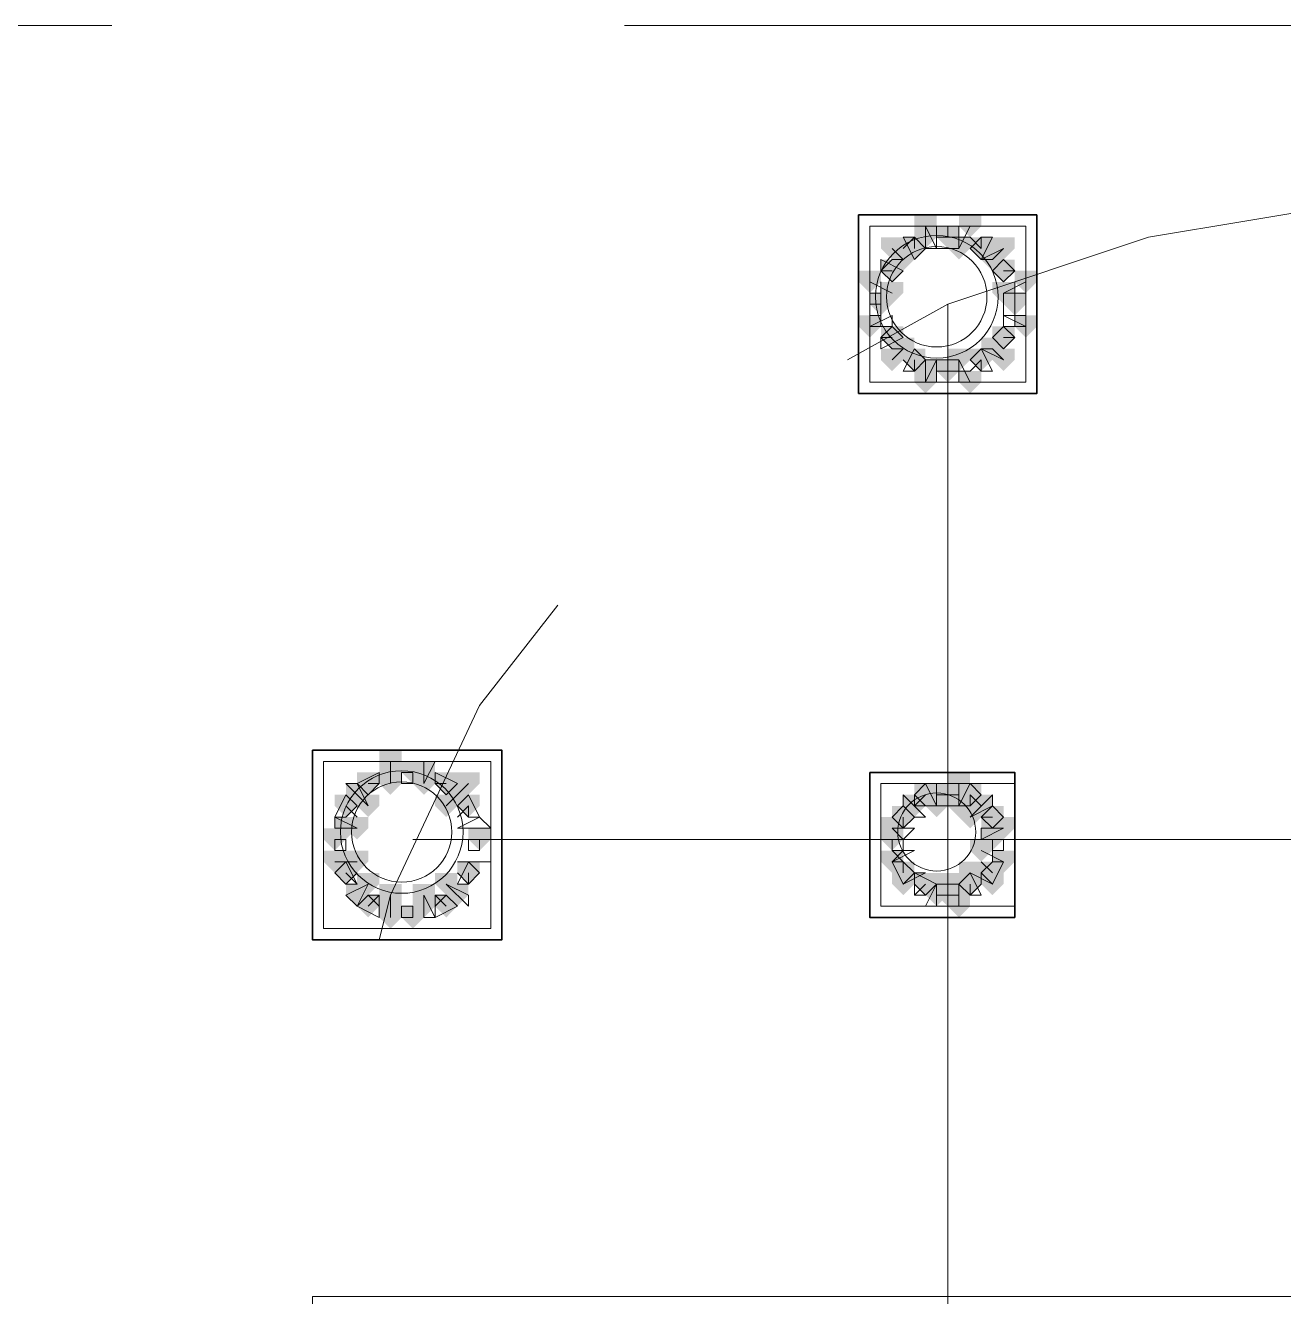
# Model space of a CAD drawing. Header units: millimetres. Extents: x 2315 to 4619, y 1334 to 1897.
# Drawn here: x 3884.48 to 3891.37, y 1554.71 to 1561.67 of the extents above; entities that cross this region are included whole.
import ezdxf

# ---------------------------------------------------------------- set-up
doc = ezdxf.new("R2010")
doc.units = ezdxf.units.MM
doc.linetypes.add('PDF_IMPORT', pattern=[1, 0.8, -0.2])
for name, color, linetype, true_color in [('PDF_10', 7, 'Continuous', 0x00b85c), ('PDF_AXIS', 7, 'Continuous', 0x00b85c), ('PDF_柱构件', 7, 'Continuous', 0x00b85c), ('PDF_转运站初步方案', 7, 'Continuous', 0x00b85c)]:
    doc.layers.add(name, color=color, linetype=linetype, true_color=true_color)
doc.layers.add('PDF_中心线层', color=1, linetype='Continuous')
doc.layers.add('PDF_粗实线层', color=7, linetype='Continuous')

msp = doc.modelspace()

# ---------------------------------------------------------------- hatches: boundary and pattern name
at = {"layer": 'PDF_10', "transparency": 33554559}
for points in [[(3889.5333, 1560.5703), (3889.4722, 1560.5703), (3889.4722, 1560.5093), (3889.5333, 1560.4482), (3889.5944, 1560.5093), (3889.5944, 1560.5703)], [(3889.5333, 1560.5703), (3889.4722, 1560.5703), (3889.4722, 1560.5093), (3889.5333, 1560.4482), (3889.5944, 1560.5093), (3889.5944, 1560.5703)], [(3889.3501, 1560.5093), (3889.289, 1560.5093), (3889.289, 1560.4482), (3889.3501, 1560.3871), (3889.4111, 1560.4482), (3889.4111, 1560.5093)], [(3889.3501, 1560.5093), (3889.289, 1560.5093), (3889.289, 1560.4482), (3889.3501, 1560.3871), (3889.4111, 1560.4482), (3889.4111, 1560.5093)], [(3889.7165, 1560.5093), (3889.6555, 1560.5093), (3889.6555, 1560.4482), (3889.7165, 1560.3871), (3889.7776, 1560.4482), (3889.7776, 1560.5093)], [(3889.7165, 1560.5093), (3889.6555, 1560.5093), (3889.6555, 1560.4482), (3889.7165, 1560.3871), (3889.7776, 1560.4482), (3889.7776, 1560.5093)], [(3889.2279, 1560.3871), (3889.1668, 1560.3871), (3889.1668, 1560.326), (3889.2279, 1560.2649), (3889.289, 1560.326), (3889.289, 1560.3871)], [(3889.2279, 1560.3871), (3889.1668, 1560.3871), (3889.1668, 1560.326), (3889.2279, 1560.2649), (3889.289, 1560.326), (3889.289, 1560.3871)], [(3889.8387, 1560.3871), (3889.7776, 1560.3871), (3889.7776, 1560.326), (3889.8387, 1560.2649), (3889.8998, 1560.326), (3889.8998, 1560.3871)], [(3889.8387, 1560.3871), (3889.7776, 1560.3871), (3889.7776, 1560.326), (3889.8387, 1560.2649), (3889.8998, 1560.326), (3889.8998, 1560.3871)], [(3889.1668, 1560.2039), (3889.1057, 1560.2039), (3889.1057, 1560.1428), (3889.1668, 1560.0817), (3889.2279, 1560.1428), (3889.2279, 1560.2039)], [(3889.1668, 1560.2039), (3889.1057, 1560.2039), (3889.1057, 1560.1428), (3889.1668, 1560.0817), (3889.2279, 1560.1428), (3889.2279, 1560.2039)], [(3889.8998, 1560.2039), (3889.8387, 1560.2039), (3889.8387, 1560.1428), (3889.8998, 1560.0817), (3889.9609, 1560.1428), (3889.9609, 1560.2039)], [(3889.8998, 1560.2039), (3889.8387, 1560.2039), (3889.8387, 1560.1428), (3889.8998, 1560.0817), (3889.9609, 1560.1428), (3889.9609, 1560.2039)], [(3889.8998, 1560.2039), (3889.8387, 1560.2039), (3889.8387, 1560.1428), (3889.8998, 1560.0817), (3889.9609, 1560.1428), (3889.9609, 1560.2039)], [(3889.2279, 1560.0206), (3889.1668, 1560.0206), (3889.1668, 1559.9595), (3889.2279, 1559.8985), (3889.289, 1559.9595), (3889.289, 1560.0206)], [(3889.2279, 1560.0206), (3889.1668, 1560.0206), (3889.1668, 1559.9595), (3889.2279, 1559.8985), (3889.289, 1559.9595), (3889.289, 1560.0206)], [(3889.8387, 1560.0206), (3889.7776, 1560.0206), (3889.7776, 1559.9595), (3889.8387, 1559.8985), (3889.8998, 1559.9595), (3889.8998, 1560.0206)], [(3889.8387, 1560.0206), (3889.7776, 1560.0206), (3889.7776, 1559.9595), (3889.8387, 1559.8985), (3889.8998, 1559.9595), (3889.8998, 1560.0206)], [(3889.3501, 1559.8985), (3889.289, 1559.8985), (3889.289, 1559.8374), (3889.3501, 1559.7763), (3889.4111, 1559.8374), (3889.4111, 1559.8985)], [(3889.3501, 1559.8985), (3889.289, 1559.8985), (3889.289, 1559.8374), (3889.3501, 1559.7763), (3889.4111, 1559.8374), (3889.4111, 1559.8985)], [(3889.5333, 1559.8374), (3889.4722, 1559.8374), (3889.4722, 1559.7763), (3889.5333, 1559.7152), (3889.5944, 1559.7763), (3889.5944, 1559.8374)], [(3889.5333, 1559.8374), (3889.4722, 1559.8374), (3889.4722, 1559.7763), (3889.5333, 1559.7152), (3889.5944, 1559.7763), (3889.5944, 1559.8374)], [(3889.7165, 1559.8985), (3889.6555, 1559.8985), (3889.6555, 1559.8374), (3889.7165, 1559.7763), (3889.7776, 1559.8374), (3889.7776, 1559.8985)], [(3889.7165, 1559.8985), (3889.6555, 1559.8985), (3889.6555, 1559.8374), (3889.7165, 1559.7763), (3889.7776, 1559.8374), (3889.7776, 1559.8985)], [(3886.6014, 1557.6385), (3886.5403, 1557.6385), (3886.5403, 1557.5774), (3886.6014, 1557.5163), (3886.6625, 1557.5774), (3886.6625, 1557.6385)], [(3886.6014, 1557.6385), (3886.5403, 1557.6385), (3886.5403, 1557.5774), (3886.6014, 1557.5163), (3886.6625, 1557.5774), (3886.6625, 1557.6385)], [(3886.3571, 1557.5774), (3886.296, 1557.5774), (3886.296, 1557.5163), (3886.3571, 1557.4552), (3886.4182, 1557.5163), (3886.4182, 1557.5774)], [(3886.3571, 1557.5774), (3886.296, 1557.5774), (3886.296, 1557.5163), (3886.3571, 1557.4552), (3886.4182, 1557.5163), (3886.4182, 1557.5774)], [(3886.7847, 1557.5774), (3886.7236, 1557.5774), (3886.7236, 1557.5163), (3886.7847, 1557.4552), (3886.8457, 1557.5163), (3886.8457, 1557.5774)], [(3886.7847, 1557.5774), (3886.7236, 1557.5774), (3886.7236, 1557.5163), (3886.7847, 1557.4552), (3886.8457, 1557.5163), (3886.8457, 1557.5774)], [(3889.4111, 1557.5163), (3889.3501, 1557.5163), (3889.3501, 1557.4552), (3889.4111, 1557.3941), (3889.4722, 1557.4552), (3889.4722, 1557.5163)], [(3889.4111, 1557.5163), (3889.3501, 1557.5163), (3889.3501, 1557.4552), (3889.4111, 1557.3941), (3889.4722, 1557.4552), (3889.4722, 1557.5163)], [(3889.5333, 1557.5163), (3889.4722, 1557.5163), (3889.4722, 1557.4552), (3889.5333, 1557.3941), (3889.5944, 1557.4552), (3889.5944, 1557.5163)], [(3889.5333, 1557.5163), (3889.4722, 1557.5163), (3889.4722, 1557.4552), (3889.5333, 1557.3941), (3889.5944, 1557.4552), (3889.5944, 1557.5163)], [(3889.6555, 1557.5163), (3889.5944, 1557.5163), (3889.5944, 1557.4552), (3889.6555, 1557.3941), (3889.7165, 1557.4552), (3889.7165, 1557.5163)], [(3889.6555, 1557.5163), (3889.5944, 1557.5163), (3889.5944, 1557.4552), (3889.6555, 1557.3941), (3889.7165, 1557.4552), (3889.7165, 1557.5163)], [(3886.2349, 1557.4552), (3886.1738, 1557.4552), (3886.1738, 1557.3941), (3886.2349, 1557.333), (3886.296, 1557.3941), (3886.296, 1557.4552)], [(3886.2349, 1557.4552), (3886.1738, 1557.4552), (3886.1738, 1557.3941), (3886.2349, 1557.333), (3886.296, 1557.3941), (3886.296, 1557.4552)], [(3886.9068, 1557.4552), (3886.8457, 1557.4552), (3886.8457, 1557.3941), (3886.9068, 1557.333), (3886.9679, 1557.3941), (3886.9679, 1557.4552)], [(3886.9068, 1557.4552), (3886.8457, 1557.4552), (3886.8457, 1557.3941), (3886.9068, 1557.333), (3886.9679, 1557.3941), (3886.9679, 1557.4552)], [(3889.289, 1557.3941), (3889.2279, 1557.3941), (3889.2279, 1557.333), (3889.289, 1557.272), (3889.3501, 1557.333), (3889.3501, 1557.3941)], [(3889.289, 1557.3941), (3889.2279, 1557.3941), (3889.2279, 1557.333), (3889.289, 1557.272), (3889.3501, 1557.333), (3889.3501, 1557.3941)], [(3889.289, 1557.3941), (3889.2279, 1557.3941), (3889.2279, 1557.333), (3889.289, 1557.272), (3889.3501, 1557.333), (3889.3501, 1557.3941)], [(3889.7776, 1557.3941), (3889.7165, 1557.3941), (3889.7165, 1557.333), (3889.7776, 1557.272), (3889.8387, 1557.333), (3889.8387, 1557.3941)], [(3889.7776, 1557.3941), (3889.7165, 1557.3941), (3889.7165, 1557.333), (3889.7776, 1557.272), (3889.8387, 1557.333), (3889.8387, 1557.3941)], [(3886.1738, 1557.272), (3886.1128, 1557.272), (3886.1128, 1557.2109), (3886.1738, 1557.1498), (3886.2349, 1557.2109), (3886.2349, 1557.272)], [(3886.1738, 1557.272), (3886.1128, 1557.272), (3886.1128, 1557.2109), (3886.1738, 1557.1498), (3886.2349, 1557.2109), (3886.2349, 1557.272)], [(3886.9679, 1557.272), (3886.9068, 1557.272), (3886.9068, 1557.2109), (3886.9679, 1557.1498), (3887.029, 1557.2109), (3887.029, 1557.272)], [(3886.9679, 1557.272), (3886.9068, 1557.272), (3886.9068, 1557.2109), (3886.9679, 1557.1498), (3887.029, 1557.2109), (3887.029, 1557.272)], [(3889.2279, 1557.272), (3889.1668, 1557.272), (3889.1668, 1557.2109), (3889.2279, 1557.1498), (3889.289, 1557.2109), (3889.289, 1557.272)], [(3889.2279, 1557.272), (3889.1668, 1557.272), (3889.1668, 1557.2109), (3889.2279, 1557.1498), (3889.289, 1557.2109), (3889.289, 1557.272)], [(3889.7776, 1557.272), (3889.7165, 1557.272), (3889.7165, 1557.2109), (3889.7776, 1557.1498), (3889.8387, 1557.2109), (3889.8387, 1557.272)], [(3889.7776, 1557.272), (3889.7165, 1557.272), (3889.7165, 1557.2109), (3889.7776, 1557.1498), (3889.8387, 1557.2109), (3889.8387, 1557.272)], [(3886.2349, 1557.0887), (3886.1738, 1557.0887), (3886.1738, 1557.0276), (3886.2349, 1556.9666), (3886.296, 1557.0276), (3886.296, 1557.0887)], [(3886.2349, 1557.0887), (3886.1738, 1557.0887), (3886.1738, 1557.0276), (3886.2349, 1556.9666), (3886.296, 1557.0276), (3886.296, 1557.0887)], [(3886.9068, 1557.0887), (3886.8457, 1557.0887), (3886.8457, 1557.0276), (3886.9068, 1556.9666), (3886.9679, 1557.0276), (3886.9679, 1557.0887)], [(3886.9068, 1557.0887), (3886.8457, 1557.0887), (3886.8457, 1557.0276), (3886.9068, 1556.9666), (3886.9679, 1557.0276), (3886.9679, 1557.0887)], [(3889.289, 1557.0887), (3889.2279, 1557.0887), (3889.2279, 1557.0276), (3889.289, 1556.9666), (3889.3501, 1557.0276), (3889.3501, 1557.0887)], [(3889.289, 1557.0887), (3889.2279, 1557.0887), (3889.2279, 1557.0276), (3889.289, 1556.9666), (3889.3501, 1557.0276), (3889.3501, 1557.0887)], [(3889.7776, 1557.0887), (3889.7165, 1557.0887), (3889.7165, 1557.0276), (3889.7776, 1556.9666), (3889.8387, 1557.0276), (3889.8387, 1557.0887)], [(3889.7776, 1557.0887), (3889.7165, 1557.0887), (3889.7165, 1557.0276), (3889.7776, 1556.9666), (3889.8387, 1557.0276), (3889.8387, 1557.0887)], [(3889.4111, 1557.0276), (3889.3501, 1557.0276), (3889.3501, 1556.9666), (3889.4111, 1556.9055), (3889.4722, 1556.9666), (3889.4722, 1557.0276)], [(3889.4111, 1557.0276), (3889.3501, 1557.0276), (3889.3501, 1556.9666), (3889.4111, 1556.9055), (3889.4722, 1556.9666), (3889.4722, 1557.0276)], [(3889.6555, 1557.0276), (3889.5944, 1557.0276), (3889.5944, 1556.9666), (3889.6555, 1556.9055), (3889.7165, 1556.9666), (3889.7165, 1557.0276)], [(3889.6555, 1557.0276), (3889.5944, 1557.0276), (3889.5944, 1556.9666), (3889.6555, 1556.9055), (3889.7165, 1556.9666), (3889.7165, 1557.0276)], [(3889.5333, 1556.9666), (3889.4722, 1556.9666), (3889.4722, 1556.9055), (3889.5333, 1556.8444), (3889.5944, 1556.9055), (3889.5944, 1556.9666)], [(3889.5333, 1556.9666), (3889.4722, 1556.9666), (3889.4722, 1556.9055), (3889.5333, 1556.8444), (3889.5944, 1556.9055), (3889.5944, 1556.9666)], [(3886.3571, 1556.9055), (3886.296, 1556.9055), (3886.296, 1556.8444), (3886.3571, 1556.7833), (3886.4182, 1556.8444), (3886.4182, 1556.9055)], [(3886.3571, 1556.9055), (3886.296, 1556.9055), (3886.296, 1556.8444), (3886.3571, 1556.7833), (3886.4182, 1556.8444), (3886.4182, 1556.9055)], [(3886.6014, 1556.8444), (3886.5403, 1556.8444), (3886.5403, 1556.7833), (3886.6014, 1556.7222), (3886.6625, 1556.7833), (3886.6625, 1556.8444)], [(3886.6014, 1556.8444), (3886.5403, 1556.8444), (3886.5403, 1556.7833), (3886.6014, 1556.7222), (3886.6625, 1556.7833), (3886.6625, 1556.8444)], [(3886.7847, 1556.9055), (3886.7236, 1556.9055), (3886.7236, 1556.8444), (3886.7847, 1556.7833), (3886.8457, 1556.8444), (3886.8457, 1556.9055)], [(3886.7847, 1556.9055), (3886.7236, 1556.9055), (3886.7236, 1556.8444), (3886.7847, 1556.7833), (3886.8457, 1556.8444), (3886.8457, 1556.9055)]]:
    msp.add_hatch(color=6, dxfattribs=at).paths.add_polyline_path(points)
at = {"layer": 'PDF_柱构件', "transparency": 33554559}
for points in [[(3889.4111, 1560.6314), (3889.3501, 1560.6314), (3889.3501, 1560.5703), (3889.4111, 1560.5093), (3889.4722, 1560.5703), (3889.4722, 1560.6314)], [(3889.6555, 1560.6314), (3889.5944, 1560.6314), (3889.5944, 1560.5703), (3889.6555, 1560.5093), (3889.7165, 1560.5703), (3889.7165, 1560.6314)], [(3889.4111, 1560.5703), (3889.3501, 1560.5703), (3889.3501, 1560.5093), (3889.4111, 1560.4482), (3889.4722, 1560.5093), (3889.4722, 1560.5703)], [(3889.2279, 1560.5093), (3889.1668, 1560.5093), (3889.1668, 1560.4482), (3889.2279, 1560.3871), (3889.289, 1560.4482), (3889.289, 1560.5093)], [(3889.5944, 1560.5093), (3889.5333, 1560.5093), (3889.5333, 1560.4482), (3889.5944, 1560.3871), (3889.6555, 1560.4482), (3889.6555, 1560.5093)], [(3889.8387, 1560.5093), (3889.7776, 1560.5093), (3889.7776, 1560.4482), (3889.8387, 1560.3871), (3889.8998, 1560.4482), (3889.8998, 1560.5093)], [(3889.289, 1560.4482), (3889.2279, 1560.4482), (3889.2279, 1560.3871), (3889.289, 1560.326), (3889.3501, 1560.3871), (3889.3501, 1560.4482)], [(3889.7776, 1560.4482), (3889.7165, 1560.4482), (3889.7165, 1560.3871), (3889.7776, 1560.326), (3889.8387, 1560.3871), (3889.8387, 1560.4482)], [(3889.1057, 1560.326), (3889.0447, 1560.326), (3889.0447, 1560.2649), (3889.1057, 1560.2039), (3889.1668, 1560.2649), (3889.1668, 1560.326)], [(3889.9609, 1560.326), (3889.8998, 1560.326), (3889.8998, 1560.2649), (3889.9609, 1560.2039), (3890.022, 1560.2649), (3890.022, 1560.326)], [(3889.2279, 1560.2649), (3889.1668, 1560.2649), (3889.1668, 1560.2039), (3889.2279, 1560.1428), (3889.289, 1560.2039), (3889.289, 1560.2649)], [(3889.8387, 1560.2649), (3889.7776, 1560.2649), (3889.7776, 1560.2039), (3889.8387, 1560.1428), (3889.8998, 1560.2039), (3889.8998, 1560.2649)], [(3889.1057, 1560.0817), (3889.0447, 1560.0817), (3889.0447, 1560.0206), (3889.1057, 1559.9595), (3889.1668, 1560.0206), (3889.1668, 1560.0817)], [(3889.9609, 1560.0817), (3889.8998, 1560.0817), (3889.8998, 1560.0206), (3889.9609, 1559.9595), (3890.022, 1560.0206), (3890.022, 1560.0817)], [(3889.289, 1559.9595), (3889.2279, 1559.9595), (3889.2279, 1559.8985), (3889.289, 1559.8374), (3889.3501, 1559.8985), (3889.3501, 1559.9595)], [(3889.7776, 1559.9595), (3889.7165, 1559.9595), (3889.7165, 1559.8985), (3889.7776, 1559.8374), (3889.8387, 1559.8985), (3889.8387, 1559.9595)], [(3889.2279, 1559.8985), (3889.1668, 1559.8985), (3889.1668, 1559.8374), (3889.2279, 1559.7763), (3889.289, 1559.8374), (3889.289, 1559.8985)], [(3889.4111, 1559.8374), (3889.3501, 1559.8374), (3889.3501, 1559.7763), (3889.4111, 1559.7152), (3889.4722, 1559.7763), (3889.4722, 1559.8374)], [(3889.5944, 1559.8985), (3889.5333, 1559.8985), (3889.5333, 1559.8374), (3889.5944, 1559.7763), (3889.6555, 1559.8374), (3889.6555, 1559.8985)], [(3889.8387, 1559.8985), (3889.7776, 1559.8985), (3889.7776, 1559.8374), (3889.8387, 1559.7763), (3889.8998, 1559.8374), (3889.8998, 1559.8985)], [(3889.4111, 1559.7763), (3889.3501, 1559.7763), (3889.3501, 1559.7152), (3889.4111, 1559.6541), (3889.4722, 1559.7152), (3889.4722, 1559.7763)], [(3889.6555, 1559.7763), (3889.5944, 1559.7763), (3889.5944, 1559.7152), (3889.6555, 1559.6541), (3889.7165, 1559.7152), (3889.7165, 1559.7763)], [(3886.4792, 1557.6995), (3886.4182, 1557.6995), (3886.4182, 1557.6385), (3886.4792, 1557.5774), (3886.5403, 1557.6385), (3886.5403, 1557.6995)], [(3886.4792, 1557.6385), (3886.4182, 1557.6385), (3886.4182, 1557.5774), (3886.4792, 1557.5163), (3886.5403, 1557.5774), (3886.5403, 1557.6385)], [(3886.6625, 1557.6385), (3886.6014, 1557.6385), (3886.6014, 1557.5774), (3886.6625, 1557.5163), (3886.7236, 1557.5774), (3886.7236, 1557.6385)], [(3886.4792, 1557.5774), (3886.4182, 1557.5774), (3886.4182, 1557.5163), (3886.4792, 1557.4552), (3886.5403, 1557.5163), (3886.5403, 1557.5774)], [(3886.6625, 1557.5774), (3886.6014, 1557.5774), (3886.6014, 1557.5163), (3886.6625, 1557.4552), (3886.7236, 1557.5163), (3886.7236, 1557.5774)], [(3886.9068, 1557.5774), (3886.8457, 1557.5774), (3886.8457, 1557.5163), (3886.9068, 1557.4552), (3886.9679, 1557.5163), (3886.9679, 1557.5774)], [(3889.5944, 1557.5774), (3889.5333, 1557.5774), (3889.5333, 1557.5163), (3889.5944, 1557.4552), (3889.6555, 1557.5163), (3889.6555, 1557.5774)], [(3886.296, 1557.5163), (3886.2349, 1557.5163), (3886.2349, 1557.4552), (3886.296, 1557.3941), (3886.3571, 1557.4552), (3886.3571, 1557.5163)], [(3886.8457, 1557.5163), (3886.7847, 1557.5163), (3886.7847, 1557.4552), (3886.8457, 1557.3941), (3886.9068, 1557.4552), (3886.9068, 1557.5163)], [(3889.4722, 1557.5163), (3889.4111, 1557.5163), (3889.4111, 1557.4552), (3889.4722, 1557.3941), (3889.5333, 1557.4552), (3889.5333, 1557.5163)], [(3889.5944, 1557.5163), (3889.5333, 1557.5163), (3889.5333, 1557.4552), (3889.5944, 1557.3941), (3889.6555, 1557.4552), (3889.6555, 1557.5163)], [(3886.3571, 1557.4552), (3886.296, 1557.4552), (3886.296, 1557.3941), (3886.3571, 1557.333), (3886.4182, 1557.3941), (3886.4182, 1557.4552)], [(3886.7847, 1557.4552), (3886.7236, 1557.4552), (3886.7236, 1557.3941), (3886.7847, 1557.333), (3886.8457, 1557.3941), (3886.8457, 1557.4552)], [(3889.3501, 1557.4552), (3889.289, 1557.4552), (3889.289, 1557.3941), (3889.3501, 1557.333), (3889.4111, 1557.3941), (3889.4111, 1557.4552)], [(3889.4722, 1557.4552), (3889.4111, 1557.4552), (3889.4111, 1557.3941), (3889.4722, 1557.333), (3889.5333, 1557.3941), (3889.5333, 1557.4552)], [(3889.5944, 1557.4552), (3889.5333, 1557.4552), (3889.5333, 1557.3941), (3889.5944, 1557.333), (3889.6555, 1557.3941), (3889.6555, 1557.4552)], [(3889.7165, 1557.4552), (3889.6555, 1557.4552), (3889.6555, 1557.3941), (3889.7165, 1557.333), (3889.7776, 1557.3941), (3889.7776, 1557.4552)], [(3886.2349, 1557.333), (3886.1738, 1557.333), (3886.1738, 1557.272), (3886.2349, 1557.2109), (3886.296, 1557.272), (3886.296, 1557.333)], [(3886.296, 1557.333), (3886.2349, 1557.333), (3886.2349, 1557.272), (3886.296, 1557.2109), (3886.3571, 1557.272), (3886.3571, 1557.333)], [(3889.2279, 1557.333), (3889.1668, 1557.333), (3889.1668, 1557.272), (3889.2279, 1557.2109), (3889.289, 1557.272), (3889.289, 1557.333)], [(3889.6555, 1557.3941), (3889.5944, 1557.3941), (3889.5944, 1557.333), (3889.6555, 1557.272), (3889.7165, 1557.333), (3889.7165, 1557.3941)], [(3889.7776, 1557.333), (3889.7165, 1557.333), (3889.7165, 1557.272), (3889.7776, 1557.2109), (3889.8387, 1557.272), (3889.8387, 1557.333)], [(3889.8387, 1557.333), (3889.7776, 1557.333), (3889.7776, 1557.272), (3889.8387, 1557.2109), (3889.8998, 1557.272), (3889.8998, 1557.333)], [(3889.7165, 1557.2109), (3889.6555, 1557.2109), (3889.6555, 1557.1498), (3889.7165, 1557.0887), (3889.7776, 1557.1498), (3889.7776, 1557.2109)], [(3886.1738, 1557.1498), (3886.1128, 1557.1498), (3886.1128, 1557.0887), (3886.1738, 1557.0276), (3886.2349, 1557.0887), (3886.2349, 1557.1498)], [(3886.2349, 1557.1498), (3886.1738, 1557.1498), (3886.1738, 1557.0887), (3886.2349, 1557.0276), (3886.296, 1557.0887), (3886.296, 1557.1498)], [(3886.296, 1557.1498), (3886.2349, 1557.1498), (3886.2349, 1557.0887), (3886.296, 1557.0276), (3886.3571, 1557.0887), (3886.3571, 1557.1498)], [(3889.2279, 1557.1498), (3889.1668, 1557.1498), (3889.1668, 1557.0887), (3889.2279, 1557.0276), (3889.289, 1557.0887), (3889.289, 1557.1498)], [(3889.8387, 1557.1498), (3889.7776, 1557.1498), (3889.7776, 1557.0887), (3889.8387, 1557.0276), (3889.8998, 1557.0887), (3889.8998, 1557.1498)], [(3889.6555, 1557.0887), (3889.5944, 1557.0887), (3889.5944, 1557.0276), (3889.6555, 1556.9666), (3889.7165, 1557.0276), (3889.7165, 1557.0887)], [(3886.3571, 1557.0276), (3886.296, 1557.0276), (3886.296, 1556.9666), (3886.3571, 1556.9055), (3886.4182, 1556.9666), (3886.4182, 1557.0276)], [(3886.7847, 1557.0276), (3886.7236, 1557.0276), (3886.7236, 1556.9666), (3886.7847, 1556.9055), (3886.8457, 1556.9666), (3886.8457, 1557.0276)], [(3889.289, 1557.0276), (3889.2279, 1557.0276), (3889.2279, 1556.9666), (3889.289, 1556.9055), (3889.3501, 1556.9666), (3889.3501, 1557.0276)], [(3889.4722, 1557.0276), (3889.4111, 1557.0276), (3889.4111, 1556.9666), (3889.4722, 1556.9055), (3889.5333, 1556.9666), (3889.5333, 1557.0276)], [(3889.5944, 1557.0276), (3889.5333, 1557.0276), (3889.5333, 1556.9666), (3889.5944, 1556.9055), (3889.6555, 1556.9666), (3889.6555, 1557.0276)], [(3889.7776, 1557.0276), (3889.7165, 1557.0276), (3889.7165, 1556.9666), (3889.7776, 1556.9055), (3889.8387, 1556.9666), (3889.8387, 1557.0276)], [(3886.296, 1556.9666), (3886.2349, 1556.9666), (3886.2349, 1556.9055), (3886.296, 1556.8444), (3886.3571, 1556.9055), (3886.3571, 1556.9666)], [(3886.4792, 1556.9666), (3886.4182, 1556.9666), (3886.4182, 1556.9055), (3886.4792, 1556.8444), (3886.5403, 1556.9055), (3886.5403, 1556.9666)], [(3886.6625, 1556.9666), (3886.6014, 1556.9666), (3886.6014, 1556.9055), (3886.6625, 1556.8444), (3886.7236, 1556.9055), (3886.7236, 1556.9666)], [(3886.8457, 1556.9666), (3886.7847, 1556.9666), (3886.7847, 1556.9055), (3886.8457, 1556.8444), (3886.9068, 1556.9055), (3886.9068, 1556.9666)], [(3889.4722, 1556.9666), (3889.4111, 1556.9666), (3889.4111, 1556.9055), (3889.4722, 1556.8444), (3889.5333, 1556.9055), (3889.5333, 1556.9666)], [(3889.5944, 1556.9666), (3889.5333, 1556.9666), (3889.5333, 1556.9055), (3889.5944, 1556.8444), (3889.6555, 1556.9055), (3889.6555, 1556.9666)], [(3886.4792, 1556.9055), (3886.4182, 1556.9055), (3886.4182, 1556.8444), (3886.4792, 1556.7833), (3886.5403, 1556.8444), (3886.5403, 1556.9055)], [(3886.4792, 1556.8444), (3886.4182, 1556.8444), (3886.4182, 1556.7833), (3886.4792, 1556.7222), (3886.5403, 1556.7833), (3886.5403, 1556.8444)], [(3886.6625, 1556.9055), (3886.6014, 1556.9055), (3886.6014, 1556.8444), (3886.6625, 1556.7833), (3886.7236, 1556.8444), (3886.7236, 1556.9055)], [(3889.5944, 1556.9055), (3889.5333, 1556.9055), (3889.5333, 1556.8444), (3889.5944, 1556.7833), (3889.6555, 1556.8444), (3889.6555, 1556.9055)]]:
    msp.add_hatch(color=6, dxfattribs=at).paths.add_polyline_path(points)
at = {"layer": 'PDF_转运站初步方案', "transparency": 33554559}
for points in [[(3889.5333, 1560.5703), (3889.4722, 1560.5703), (3889.4722, 1560.5093), (3889.5333, 1560.4482), (3889.5944, 1560.5093), (3889.5944, 1560.5703)], [(3889.5333, 1560.5703), (3889.4722, 1560.5703), (3889.4722, 1560.5093), (3889.5333, 1560.4482), (3889.5944, 1560.5093), (3889.5944, 1560.5703)], [(3889.3501, 1560.5093), (3889.289, 1560.5093), (3889.289, 1560.4482), (3889.3501, 1560.3871), (3889.4111, 1560.4482), (3889.4111, 1560.5093)], [(3889.3501, 1560.5093), (3889.289, 1560.5093), (3889.289, 1560.4482), (3889.3501, 1560.3871), (3889.4111, 1560.4482), (3889.4111, 1560.5093)], [(3889.7165, 1560.5093), (3889.6555, 1560.5093), (3889.6555, 1560.4482), (3889.7165, 1560.3871), (3889.7776, 1560.4482), (3889.7776, 1560.5093)], [(3889.7165, 1560.5093), (3889.6555, 1560.5093), (3889.6555, 1560.4482), (3889.7165, 1560.3871), (3889.7776, 1560.4482), (3889.7776, 1560.5093)], [(3889.2279, 1560.3871), (3889.1668, 1560.3871), (3889.1668, 1560.326), (3889.2279, 1560.2649), (3889.289, 1560.326), (3889.289, 1560.3871)], [(3889.2279, 1560.3871), (3889.1668, 1560.3871), (3889.1668, 1560.326), (3889.2279, 1560.2649), (3889.289, 1560.326), (3889.289, 1560.3871)], [(3889.8387, 1560.3871), (3889.7776, 1560.3871), (3889.7776, 1560.326), (3889.8387, 1560.2649), (3889.8998, 1560.326), (3889.8998, 1560.3871)], [(3889.8387, 1560.3871), (3889.7776, 1560.3871), (3889.7776, 1560.326), (3889.8387, 1560.2649), (3889.8998, 1560.326), (3889.8998, 1560.3871)], [(3889.1668, 1560.2039), (3889.1057, 1560.2039), (3889.1057, 1560.1428), (3889.1668, 1560.0817), (3889.2279, 1560.1428), (3889.2279, 1560.2039)], [(3889.1668, 1560.2039), (3889.1057, 1560.2039), (3889.1057, 1560.1428), (3889.1668, 1560.0817), (3889.2279, 1560.1428), (3889.2279, 1560.2039)], [(3889.8998, 1560.2039), (3889.8387, 1560.2039), (3889.8387, 1560.1428), (3889.8998, 1560.0817), (3889.9609, 1560.1428), (3889.9609, 1560.2039)], [(3889.8998, 1560.2039), (3889.8387, 1560.2039), (3889.8387, 1560.1428), (3889.8998, 1560.0817), (3889.9609, 1560.1428), (3889.9609, 1560.2039)], [(3889.2279, 1560.0206), (3889.1668, 1560.0206), (3889.1668, 1559.9595), (3889.2279, 1559.8985), (3889.289, 1559.9595), (3889.289, 1560.0206)], [(3889.2279, 1560.0206), (3889.1668, 1560.0206), (3889.1668, 1559.9595), (3889.2279, 1559.8985), (3889.289, 1559.9595), (3889.289, 1560.0206)], [(3889.8387, 1560.0206), (3889.7776, 1560.0206), (3889.7776, 1559.9595), (3889.8387, 1559.8985), (3889.8998, 1559.9595), (3889.8998, 1560.0206)], [(3889.8387, 1560.0206), (3889.7776, 1560.0206), (3889.7776, 1559.9595), (3889.8387, 1559.8985), (3889.8998, 1559.9595), (3889.8998, 1560.0206)], [(3889.3501, 1559.8985), (3889.289, 1559.8985), (3889.289, 1559.8374), (3889.3501, 1559.7763), (3889.4111, 1559.8374), (3889.4111, 1559.8985)], [(3889.3501, 1559.8985), (3889.289, 1559.8985), (3889.289, 1559.8374), (3889.3501, 1559.7763), (3889.4111, 1559.8374), (3889.4111, 1559.8985)], [(3889.5333, 1559.8374), (3889.4722, 1559.8374), (3889.4722, 1559.7763), (3889.5333, 1559.7152), (3889.5944, 1559.7763), (3889.5944, 1559.8374)], [(3889.5333, 1559.8374), (3889.4722, 1559.8374), (3889.4722, 1559.7763), (3889.5333, 1559.7152), (3889.5944, 1559.7763), (3889.5944, 1559.8374)], [(3889.7165, 1559.8985), (3889.6555, 1559.8985), (3889.6555, 1559.8374), (3889.7165, 1559.7763), (3889.7776, 1559.8374), (3889.7776, 1559.8985)], [(3889.7165, 1559.8985), (3889.6555, 1559.8985), (3889.6555, 1559.8374), (3889.7165, 1559.7763), (3889.7776, 1559.8374), (3889.7776, 1559.8985)], [(3886.6014, 1557.6385), (3886.5403, 1557.6385), (3886.5403, 1557.5774), (3886.6014, 1557.5163), (3886.6625, 1557.5774), (3886.6625, 1557.6385)], [(3886.6014, 1557.6385), (3886.5403, 1557.6385), (3886.5403, 1557.5774), (3886.6014, 1557.5163), (3886.6625, 1557.5774), (3886.6625, 1557.6385)], [(3886.3571, 1557.5774), (3886.296, 1557.5774), (3886.296, 1557.5163), (3886.3571, 1557.4552), (3886.4182, 1557.5163), (3886.4182, 1557.5774)], [(3886.3571, 1557.5774), (3886.296, 1557.5774), (3886.296, 1557.5163), (3886.3571, 1557.4552), (3886.4182, 1557.5163), (3886.4182, 1557.5774)], [(3886.7847, 1557.5774), (3886.7236, 1557.5774), (3886.7236, 1557.5163), (3886.7847, 1557.4552), (3886.8457, 1557.5163), (3886.8457, 1557.5774)], [(3886.7847, 1557.5774), (3886.7236, 1557.5774), (3886.7236, 1557.5163), (3886.7847, 1557.4552), (3886.8457, 1557.5163), (3886.8457, 1557.5774)], [(3889.4111, 1557.5163), (3889.3501, 1557.5163), (3889.3501, 1557.4552), (3889.4111, 1557.3941), (3889.4722, 1557.4552), (3889.4722, 1557.5163)], [(3889.4111, 1557.5163), (3889.3501, 1557.5163), (3889.3501, 1557.4552), (3889.4111, 1557.3941), (3889.4722, 1557.4552), (3889.4722, 1557.5163)], [(3889.5333, 1557.5163), (3889.4722, 1557.5163), (3889.4722, 1557.4552), (3889.5333, 1557.3941), (3889.5944, 1557.4552), (3889.5944, 1557.5163)], [(3889.5333, 1557.5163), (3889.4722, 1557.5163), (3889.4722, 1557.4552), (3889.5333, 1557.3941), (3889.5944, 1557.4552), (3889.5944, 1557.5163)], [(3889.6555, 1557.5163), (3889.5944, 1557.5163), (3889.5944, 1557.4552), (3889.6555, 1557.3941), (3889.7165, 1557.4552), (3889.7165, 1557.5163)], [(3889.6555, 1557.5163), (3889.5944, 1557.5163), (3889.5944, 1557.4552), (3889.6555, 1557.3941), (3889.7165, 1557.4552), (3889.7165, 1557.5163)], [(3886.2349, 1557.4552), (3886.1738, 1557.4552), (3886.1738, 1557.3941), (3886.2349, 1557.333), (3886.296, 1557.3941), (3886.296, 1557.4552)], [(3886.2349, 1557.4552), (3886.1738, 1557.4552), (3886.1738, 1557.3941), (3886.2349, 1557.333), (3886.296, 1557.3941), (3886.296, 1557.4552)], [(3886.9068, 1557.4552), (3886.8457, 1557.4552), (3886.8457, 1557.3941), (3886.9068, 1557.333), (3886.9679, 1557.3941), (3886.9679, 1557.4552)], [(3886.9068, 1557.4552), (3886.8457, 1557.4552), (3886.8457, 1557.3941), (3886.9068, 1557.333), (3886.9679, 1557.3941), (3886.9679, 1557.4552)], [(3889.289, 1557.3941), (3889.2279, 1557.3941), (3889.2279, 1557.333), (3889.289, 1557.272), (3889.3501, 1557.333), (3889.3501, 1557.3941)], [(3889.289, 1557.3941), (3889.2279, 1557.3941), (3889.2279, 1557.333), (3889.289, 1557.272), (3889.3501, 1557.333), (3889.3501, 1557.3941)], [(3889.7776, 1557.3941), (3889.7165, 1557.3941), (3889.7165, 1557.333), (3889.7776, 1557.272), (3889.8387, 1557.333), (3889.8387, 1557.3941)], [(3889.7776, 1557.3941), (3889.7165, 1557.3941), (3889.7165, 1557.333), (3889.7776, 1557.272), (3889.8387, 1557.333), (3889.8387, 1557.3941)], [(3886.1738, 1557.272), (3886.1128, 1557.272), (3886.1128, 1557.2109), (3886.1738, 1557.1498), (3886.2349, 1557.2109), (3886.2349, 1557.272)], [(3886.1738, 1557.272), (3886.1128, 1557.272), (3886.1128, 1557.2109), (3886.1738, 1557.1498), (3886.2349, 1557.2109), (3886.2349, 1557.272)], [(3886.9679, 1557.272), (3886.9068, 1557.272), (3886.9068, 1557.2109), (3886.9679, 1557.1498), (3887.029, 1557.2109), (3887.029, 1557.272)], [(3886.9679, 1557.272), (3886.9068, 1557.272), (3886.9068, 1557.2109), (3886.9679, 1557.1498), (3887.029, 1557.2109), (3887.029, 1557.272)], [(3889.2279, 1557.272), (3889.1668, 1557.272), (3889.1668, 1557.2109), (3889.2279, 1557.1498), (3889.289, 1557.2109), (3889.289, 1557.272)], [(3889.2279, 1557.272), (3889.1668, 1557.272), (3889.1668, 1557.2109), (3889.2279, 1557.1498), (3889.289, 1557.2109), (3889.289, 1557.272)], [(3889.7776, 1557.272), (3889.7165, 1557.272), (3889.7165, 1557.2109), (3889.7776, 1557.1498), (3889.8387, 1557.2109), (3889.8387, 1557.272)], [(3889.7776, 1557.272), (3889.7165, 1557.272), (3889.7165, 1557.2109), (3889.7776, 1557.1498), (3889.8387, 1557.2109), (3889.8387, 1557.272)], [(3886.2349, 1557.0887), (3886.1738, 1557.0887), (3886.1738, 1557.0276), (3886.2349, 1556.9666), (3886.296, 1557.0276), (3886.296, 1557.0887)], [(3886.2349, 1557.0887), (3886.1738, 1557.0887), (3886.1738, 1557.0276), (3886.2349, 1556.9666), (3886.296, 1557.0276), (3886.296, 1557.0887)], [(3886.9068, 1557.0887), (3886.8457, 1557.0887), (3886.8457, 1557.0276), (3886.9068, 1556.9666), (3886.9679, 1557.0276), (3886.9679, 1557.0887)], [(3886.9068, 1557.0887), (3886.8457, 1557.0887), (3886.8457, 1557.0276), (3886.9068, 1556.9666), (3886.9679, 1557.0276), (3886.9679, 1557.0887)], [(3889.289, 1557.0887), (3889.2279, 1557.0887), (3889.2279, 1557.0276), (3889.289, 1556.9666), (3889.3501, 1557.0276), (3889.3501, 1557.0887)], [(3889.289, 1557.0887), (3889.2279, 1557.0887), (3889.2279, 1557.0276), (3889.289, 1556.9666), (3889.3501, 1557.0276), (3889.3501, 1557.0887)], [(3889.7776, 1557.0887), (3889.7165, 1557.0887), (3889.7165, 1557.0276), (3889.7776, 1556.9666), (3889.8387, 1557.0276), (3889.8387, 1557.0887)], [(3889.7776, 1557.0887), (3889.7165, 1557.0887), (3889.7165, 1557.0276), (3889.7776, 1556.9666), (3889.8387, 1557.0276), (3889.8387, 1557.0887)], [(3889.4111, 1557.0276), (3889.3501, 1557.0276), (3889.3501, 1556.9666), (3889.4111, 1556.9055), (3889.4722, 1556.9666), (3889.4722, 1557.0276)], [(3889.4111, 1557.0276), (3889.3501, 1557.0276), (3889.3501, 1556.9666), (3889.4111, 1556.9055), (3889.4722, 1556.9666), (3889.4722, 1557.0276)], [(3889.6555, 1557.0276), (3889.5944, 1557.0276), (3889.5944, 1556.9666), (3889.6555, 1556.9055), (3889.7165, 1556.9666), (3889.7165, 1557.0276)], [(3889.6555, 1557.0276), (3889.5944, 1557.0276), (3889.5944, 1556.9666), (3889.6555, 1556.9055), (3889.7165, 1556.9666), (3889.7165, 1557.0276)], [(3889.5333, 1556.9666), (3889.4722, 1556.9666), (3889.4722, 1556.9055), (3889.5333, 1556.8444), (3889.5944, 1556.9055), (3889.5944, 1556.9666)], [(3889.5333, 1556.9666), (3889.4722, 1556.9666), (3889.4722, 1556.9055), (3889.5333, 1556.8444), (3889.5944, 1556.9055), (3889.5944, 1556.9666)], [(3886.3571, 1556.9055), (3886.296, 1556.9055), (3886.296, 1556.8444), (3886.3571, 1556.7833), (3886.4182, 1556.8444), (3886.4182, 1556.9055)], [(3886.3571, 1556.9055), (3886.296, 1556.9055), (3886.296, 1556.8444), (3886.3571, 1556.7833), (3886.4182, 1556.8444), (3886.4182, 1556.9055)], [(3886.6014, 1556.8444), (3886.5403, 1556.8444), (3886.5403, 1556.7833), (3886.6014, 1556.7222), (3886.6625, 1556.7833), (3886.6625, 1556.8444)], [(3886.6014, 1556.8444), (3886.5403, 1556.8444), (3886.5403, 1556.7833), (3886.6014, 1556.7222), (3886.6625, 1556.7833), (3886.6625, 1556.8444)], [(3886.7847, 1556.9055), (3886.7236, 1556.9055), (3886.7236, 1556.8444), (3886.7847, 1556.7833), (3886.8457, 1556.8444), (3886.8457, 1556.9055)], [(3886.7847, 1556.9055), (3886.7236, 1556.9055), (3886.7236, 1556.8444), (3886.7847, 1556.7833), (3886.8457, 1556.8444), (3886.8457, 1556.9055)]]:
    msp.add_hatch(color=6, dxfattribs=at).paths.add_polyline_path(points)

# ---------------------------------------------------------------- linework, layer by layer
at = {"layer": 'PDF_10', "color": 6, "lineweight": 18}
for points in [[(3889.5333, 1560.5093), (3889.5333, 1560.5703)], [(3889.3501, 1560.4482), (3889.3501, 1560.5093), (3889.289, 1560.4482)], [(3889.5944, 1560.5093), (3889.4722, 1560.5093)], [(3889.7165, 1560.5093), (3889.7165, 1560.4482), (3889.6555, 1560.5093)], [(3889.2279, 1560.3871), (3889.1668, 1560.326), (3889.2279, 1560.326)], [(3889.8387, 1560.326), (3889.8998, 1560.326), (3889.8387, 1560.3871)], [(3889.1668, 1560.2039), (3889.1668, 1560.0817)], [(3889.8998, 1560.0817), (3889.8998, 1560.2039)], [(3889.1668, 1560.1428), (3889.1057, 1560.1428)], [(3889.2279, 1559.9595), (3889.1668, 1559.9595), (3889.2279, 1559.8985)], [(3889.8387, 1559.8985), (3889.8998, 1559.9595), (3889.8387, 1559.9595)], [(3889.289, 1559.8374), (3889.3501, 1559.7763), (3889.3501, 1559.8374)], [(3889.6555, 1559.7763), (3889.7165, 1559.8374), (3889.7165, 1559.7763)], [(3889.4722, 1559.7763), (3889.5944, 1559.7763)], [(3889.5333, 1559.7763), (3889.5333, 1559.7152)], [(3886.5403, 1557.5774), (3886.6014, 1557.5774), (3886.6014, 1557.5163)], [(3886.3571, 1557.5163), (3886.4182, 1557.5163), (3886.3571, 1557.5163)], [(3886.7847, 1557.5163), (3886.7236, 1557.5163), (3886.7847, 1557.5163)], [(3889.5333, 1557.4552), (3889.5333, 1557.5163)], [(3889.3501, 1557.3941), (3889.4111, 1557.4552)], [(3889.4111, 1557.3941), (3889.3501, 1557.4552)], [(3889.4722, 1557.4552), (3889.5944, 1557.4552)], [(3889.6555, 1557.3941), (3889.6555, 1557.4552), (3889.7165, 1557.3941)], [(3886.2349, 1557.333), (3886.296, 1557.3941)], [(3886.296, 1557.333), (3886.2349, 1557.3941)], [(3886.8457, 1557.333), (3886.9068, 1557.3941), (3886.9068, 1557.333)], [(3889.289, 1557.272), (3889.289, 1557.333)], [(3889.7776, 1557.333), (3889.7165, 1557.333), (3889.7776, 1557.272)], [(3886.1738, 1557.1498), (3886.1738, 1557.2109), (3886.2349, 1557.2109)], [(3886.9068, 1557.2109), (3886.9679, 1557.2109), (3886.9679, 1557.1498)], [(3889.2279, 1557.1498), (3889.2279, 1557.2109), (3889.289, 1557.2109)], [(3889.8387, 1557.2109), (3889.7776, 1557.2109), (3889.7776, 1557.1498)], [(3889.289, 1557.0276), (3889.289, 1557.0887), (3889.289, 1557.0276)], [(3889.7776, 1557.0887), (3889.7165, 1557.0276)], [(3889.7165, 1557.0887), (3889.7776, 1557.0276)], [(3886.296, 1556.9666), (3886.2349, 1557.0276)], [(3886.296, 1557.0276), (3886.2349, 1556.9666)], [(3886.9068, 1557.0276), (3886.9068, 1556.9666), (3886.8457, 1557.0276)], [(3889.4111, 1556.9055), (3889.3501, 1556.9666)], [(3889.4111, 1556.9666), (3889.3501, 1556.9055)], [(3889.5333, 1556.9666), (3889.5333, 1556.9055)], [(3889.7165, 1556.9666), (3889.6555, 1556.9055), (3889.6555, 1556.9666)], [(3886.4182, 1556.8444), (3886.3571, 1556.9055)], [(3886.4182, 1556.9055), (3886.3571, 1556.8444)], [(3886.6014, 1556.8444), (3886.6014, 1556.7833), (3886.5403, 1556.7833)], [(3886.7847, 1556.9055), (3886.7236, 1556.8444)], [(3886.7236, 1556.9055), (3886.7847, 1556.8444)], [(3889.5944, 1556.9055), (3889.4722, 1556.9055)]]:
    msp.add_lwpolyline(points, dxfattribs=at)
at = {"layer": 'PDF_AXIS', "color": 6, "lineweight": 18}
for points in [[(3889.9609, 1560.5703), (3889.9609, 1559.7152), (3889.1057, 1559.7152), (3889.1057, 1560.5703)], [(3886.1128, 1557.6385), (3886.1128, 1556.7222), (3887.029, 1556.7222), (3887.029, 1557.6385)], [(3889.1668, 1557.5163), (3889.1668, 1556.8444), (3889.8998, 1556.8444), (3889.8998, 1557.5163)]]:
    msp.add_lwpolyline(points, close=True, dxfattribs=at)
at = {"layer": 'PDF_中心线层', "color": 5, "linetype": 'PDF_IMPORT', "lineweight": 18, "ltscale": 14.048656}
msp.add_lwpolyline([(3843.0506, 1534.672), (3913.0495, 1534.672), (3913.0495, 1561.6698), (3843.0506, 1561.6698), (3843.0506, 1534.672)], dxfattribs=at)
at = {"layer": 'PDF_中心线层', "color": 6, "lineweight": 18}
for points in [[(3898.0236, 1554.7066), (3898.0236, 1555.2563), (3897.7793, 1556.3557), (3897.3517, 1557.4552), (3896.7409, 1558.3714), (3895.9468, 1559.2266), (3895.0306, 1559.8985), (3893.9922, 1560.3871), (3892.8928, 1560.6314), (3891.7322, 1560.6925), (3890.6328, 1560.5093), (3889.5333, 1560.1428), (3888.9836, 1559.8374)], [(3889.5333, 1549.2093), (3889.5333, 1560.1428)], [(3887.3955, 1558.4936), (3886.9679, 1557.9439), (3886.4792, 1556.9055), (3886.4182, 1556.6612)], [(3897.4738, 1557.2109), (3886.6014, 1557.2109)], [(3886.0517, 1554.7066), (3898.0236, 1554.7066), (3886.0517, 1554.7066)]]:
    msp.add_lwpolyline(points, dxfattribs=at)
msp.add_arc((3891.99, 1554.6164), 5.939, 179.12977, 300.79454, dxfattribs=at)
at = {"layer": 'PDF_柱构件', "color": 6, "lineweight": 18}
for points in [[(3889.4111, 1560.5703), (3889.4722, 1560.4482), (3889.4111, 1560.4482)], [(3889.5944, 1560.4482), (3889.4722, 1560.4482), (3889.4722, 1560.5703), (3889.5944, 1560.5703)], [(3889.6555, 1560.5703), (3889.5944, 1560.4482)], [(3889.4111, 1560.4482), (3889.3501, 1560.3871), (3889.289, 1560.5093), (3889.3501, 1560.5093)], [(3889.7165, 1560.3871), (3889.6555, 1560.4482), (3889.7165, 1560.5093), (3889.7776, 1560.5093)], [(3889.2279, 1560.4482), (3889.289, 1560.3871)], [(3889.8387, 1560.4482), (3889.7776, 1560.3871), (3889.7165, 1560.3871)], [(3889.289, 1560.326), (3889.2279, 1560.2649), (3889.1668, 1560.326), (3889.1668, 1560.3871)], [(3889.8387, 1560.2649), (3889.7776, 1560.326), (3889.8387, 1560.3871), (3889.8998, 1560.326)], [(3889.1057, 1560.2649), (3889.2279, 1560.2039)], [(3889.9609, 1560.2649), (3889.8387, 1560.2039)], [(3889.1668, 1560.2039), (3889.1668, 1560.0817), (3889.1057, 1560.0817), (3889.1057, 1560.2039)], [(3889.8387, 1560.0817), (3889.8387, 1560.2039), (3889.9609, 1560.2039), (3889.9609, 1560.0817)], [(3889.1057, 1560.0206), (3889.2279, 1560.0817), (3889.2279, 1560.0206)], [(3889.9609, 1560.0206), (3889.8387, 1560.0206), (3889.8387, 1560.0817)], [(3889.2279, 1560.0206), (3889.289, 1559.9595), (3889.1668, 1559.8985), (3889.1668, 1559.9595)], [(3889.7776, 1559.9595), (3889.8387, 1560.0206), (3889.8998, 1559.9595), (3889.8387, 1559.8985)], [(3889.2279, 1559.8374), (3889.289, 1559.8985)], [(3889.3501, 1559.8985), (3889.4111, 1559.8374), (3889.3501, 1559.7763), (3889.289, 1559.7763)], [(3889.4111, 1559.7152), (3889.4111, 1559.8374), (3889.4722, 1559.8374)], [(3889.4722, 1559.8374), (3889.5944, 1559.8374), (3889.5944, 1559.7152), (3889.4722, 1559.7152)], [(3889.6555, 1559.7152), (3889.5944, 1559.8374)], [(3889.6555, 1559.8374), (3889.7165, 1559.8985), (3889.7776, 1559.7763), (3889.7165, 1559.7763)], [(3889.8387, 1559.8374), (3889.7165, 1559.8985), (3889.7776, 1559.8985)], [(3886.4792, 1557.6385), (3886.4792, 1557.5163)], [(3886.6625, 1557.6385), (3886.6625, 1557.5163), (3886.7236, 1557.6385)], [(3886.3571, 1557.4552), (3886.4182, 1557.5163), (3886.4182, 1557.5774), (3886.296, 1557.5163)], [(3886.5403, 1557.5163), (3886.6014, 1557.5163), (3886.6014, 1557.5774), (3886.5403, 1557.5774)], [(3886.7236, 1557.5163), (3886.7847, 1557.4552), (3886.8457, 1557.5163), (3886.7236, 1557.5774)], [(3886.2349, 1557.5163), (3886.3571, 1557.3941), (3886.296, 1557.5163)], [(3886.9068, 1557.5163), (3886.7847, 1557.3941)], [(3889.3501, 1557.3941), (3889.4722, 1557.3941), (3889.4111, 1557.5163), (3889.3501, 1557.4552)], [(3889.4111, 1557.5163), (3889.4722, 1557.3941), (3889.4722, 1557.5163)], [(3889.4722, 1557.3941), (3889.5944, 1557.3941), (3889.5944, 1557.5163), (3889.4722, 1557.5163)], [(3889.5944, 1557.5163), (3889.5944, 1557.3941)], [(3889.5944, 1557.3941), (3889.6555, 1557.3941), (3889.7165, 1557.4552), (3889.6555, 1557.5163)], [(3886.2349, 1557.333), (3886.296, 1557.3941), (3886.2349, 1557.4552), (3886.1738, 1557.333)], [(3886.8457, 1557.3941), (3886.9068, 1557.333), (3886.9679, 1557.333), (3886.9068, 1557.4552)], [(3889.289, 1557.3941), (3889.3501, 1557.333), (3889.4111, 1557.333), (3889.289, 1557.4552)], [(3889.7776, 1557.4552), (3889.6555, 1557.333), (3889.7776, 1557.3941)], [(3886.1738, 1557.272), (3886.296, 1557.272), (3886.1738, 1557.333)], [(3886.9679, 1557.333), (3886.8457, 1557.272), (3886.9068, 1557.272), (3887.029, 1557.272)], [(3889.289, 1557.272), (3889.3501, 1557.333), (3889.289, 1557.3941), (3889.2279, 1557.333)], [(3889.7165, 1557.333), (3889.7776, 1557.272), (3889.8387, 1557.333), (3889.7776, 1557.3941)], [(3889.2279, 1557.272), (3889.289, 1557.2109), (3889.3501, 1557.272)], [(3889.8387, 1557.272), (3889.7165, 1557.272), (3889.7165, 1557.2109)], [(3886.2349, 1557.1498), (3886.2349, 1557.2109), (3886.1738, 1557.2109), (3886.1738, 1557.1498)], [(3886.9068, 1557.2109), (3886.9068, 1557.1498), (3886.9679, 1557.1498), (3886.9679, 1557.2109)], [(3889.289, 1557.1498), (3889.289, 1557.2109), (3889.2279, 1557.2109), (3889.2279, 1557.1498)], [(3889.7776, 1557.2109), (3889.7776, 1557.1498), (3889.8387, 1557.1498), (3889.8387, 1557.2109)], [(3889.2279, 1557.0887), (3889.3501, 1557.1498), (3889.289, 1557.1498)], [(3889.8387, 1557.0887), (3889.7165, 1557.1498)], [(3886.1738, 1557.0887), (3886.296, 1557.0887)], [(3886.296, 1556.9666), (3886.2349, 1557.0887), (3886.1738, 1557.0276), (3886.2349, 1556.9666)], [(3887.029, 1557.0887), (3886.9068, 1557.0887), (3886.8457, 1557.0887), (3886.9679, 1557.0887)], [(3886.9068, 1557.0887), (3886.8457, 1556.9666), (3886.9068, 1556.9666), (3886.9679, 1557.0276)], [(3889.3501, 1557.0276), (3889.289, 1557.0887), (3889.2279, 1557.0887), (3889.289, 1556.9666)], [(3889.7776, 1557.0887), (3889.7165, 1557.0276), (3889.7776, 1556.9666), (3889.8387, 1557.0887)], [(3889.289, 1556.9666), (3889.4111, 1557.0276), (3889.3501, 1557.0276)], [(3889.4722, 1556.9666), (3889.3501, 1557.0276), (3889.3501, 1556.9055), (3889.4111, 1556.9055)], [(3889.6555, 1557.0276), (3889.5944, 1556.9666), (3889.6555, 1556.9055), (3889.7165, 1556.9055)], [(3889.7776, 1556.9666), (3889.6555, 1557.0276)], [(3886.296, 1556.8444), (3886.3571, 1556.9666), (3886.2349, 1556.9055)], [(3886.9068, 1556.9055), (3886.7847, 1556.9666), (3886.9068, 1556.8444)], [(3889.4722, 1556.8444), (3889.4722, 1556.9666), (3889.4111, 1556.8444)], [(3889.5944, 1556.9666), (3889.4722, 1556.9666), (3889.4722, 1556.8444), (3889.5944, 1556.8444)], [(3889.5944, 1556.8444), (3889.5944, 1556.9666)], [(3886.4182, 1556.9055), (3886.3571, 1556.9055), (3886.296, 1556.8444), (3886.4182, 1556.7833)], [(3886.4792, 1556.7833), (3886.4792, 1556.9055)], [(3886.6014, 1556.8444), (3886.5403, 1556.8444), (3886.5403, 1556.7833), (3886.6014, 1556.7833)], [(3886.7236, 1556.7833), (3886.6625, 1556.9055), (3886.6625, 1556.7833)], [(3886.7847, 1556.9055), (3886.7236, 1556.9055), (3886.7236, 1556.7833), (3886.8457, 1556.8444)]]:
    msp.add_lwpolyline(points, close=True, dxfattribs=at)
for points in [[(3889.6555, 1560.5093), (3889.5944, 1560.5093)], [(3889.289, 1560.3871), (3889.2279, 1560.3871)], [(3889.1668, 1560.2649), (3889.1668, 1560.2039)], [(3889.8998, 1560.2039), (3889.8998, 1560.2649)], [(3889.1668, 1560.0817), (3889.1668, 1560.0206)], [(3889.8998, 1560.0206), (3889.8998, 1560.0817)], [(3889.2279, 1559.8985), (3889.289, 1559.8985)], [(3889.5944, 1559.7763), (3889.6555, 1559.7763)], [(3886.9068, 1557.272), (3886.9679, 1557.272)], [(3889.2279, 1557.272), (3889.289, 1557.272)], [(3889.289, 1557.0887), (3889.2279, 1557.1498)], [(3889.7776, 1557.1498), (3889.7776, 1557.0887)], [(3886.9679, 1557.0887), (3886.9068, 1557.0887)], [(3889.3501, 1556.9666), (3889.3501, 1557.0276)], [(3889.7165, 1557.0276), (3889.7165, 1556.9666)]]:
    msp.add_lwpolyline(points, dxfattribs=at)
at = {"layer": 'PDF_粗实线层', "color": 6, "lineweight": 35}
for points in [[(3890.022, 1560.6314), (3890.022, 1559.6541), (3889.0447, 1559.6541), (3889.0447, 1560.6314)], [(3886.0517, 1557.6995), (3886.0517, 1556.6612), (3887.0901, 1556.6612), (3887.0901, 1557.6995)], [(3889.1057, 1557.5774), (3889.8998, 1557.5774), (3889.8998, 1556.7833), (3889.1057, 1556.7833)]]:
    msp.add_lwpolyline(points, close=True, dxfattribs=at)
at = {"layer": 'PDF_转运站初步方案', "color": 6, "lineweight": 18}
for centre, radius in [((3889.4729, 1560.1834), 0.3359), ((3889.4729, 1560.1834), 0.2749), ((3886.5409, 1557.2514), 0.3359), ((3886.5409, 1557.2514), 0.2749), ((3889.4729, 1557.2514), 0.2138), ((3889.4729, 1557.2514), 0.2138)]:
    msp.add_circle(centre, radius, dxfattribs=at)

doc.saveas('drawing.dxf')
